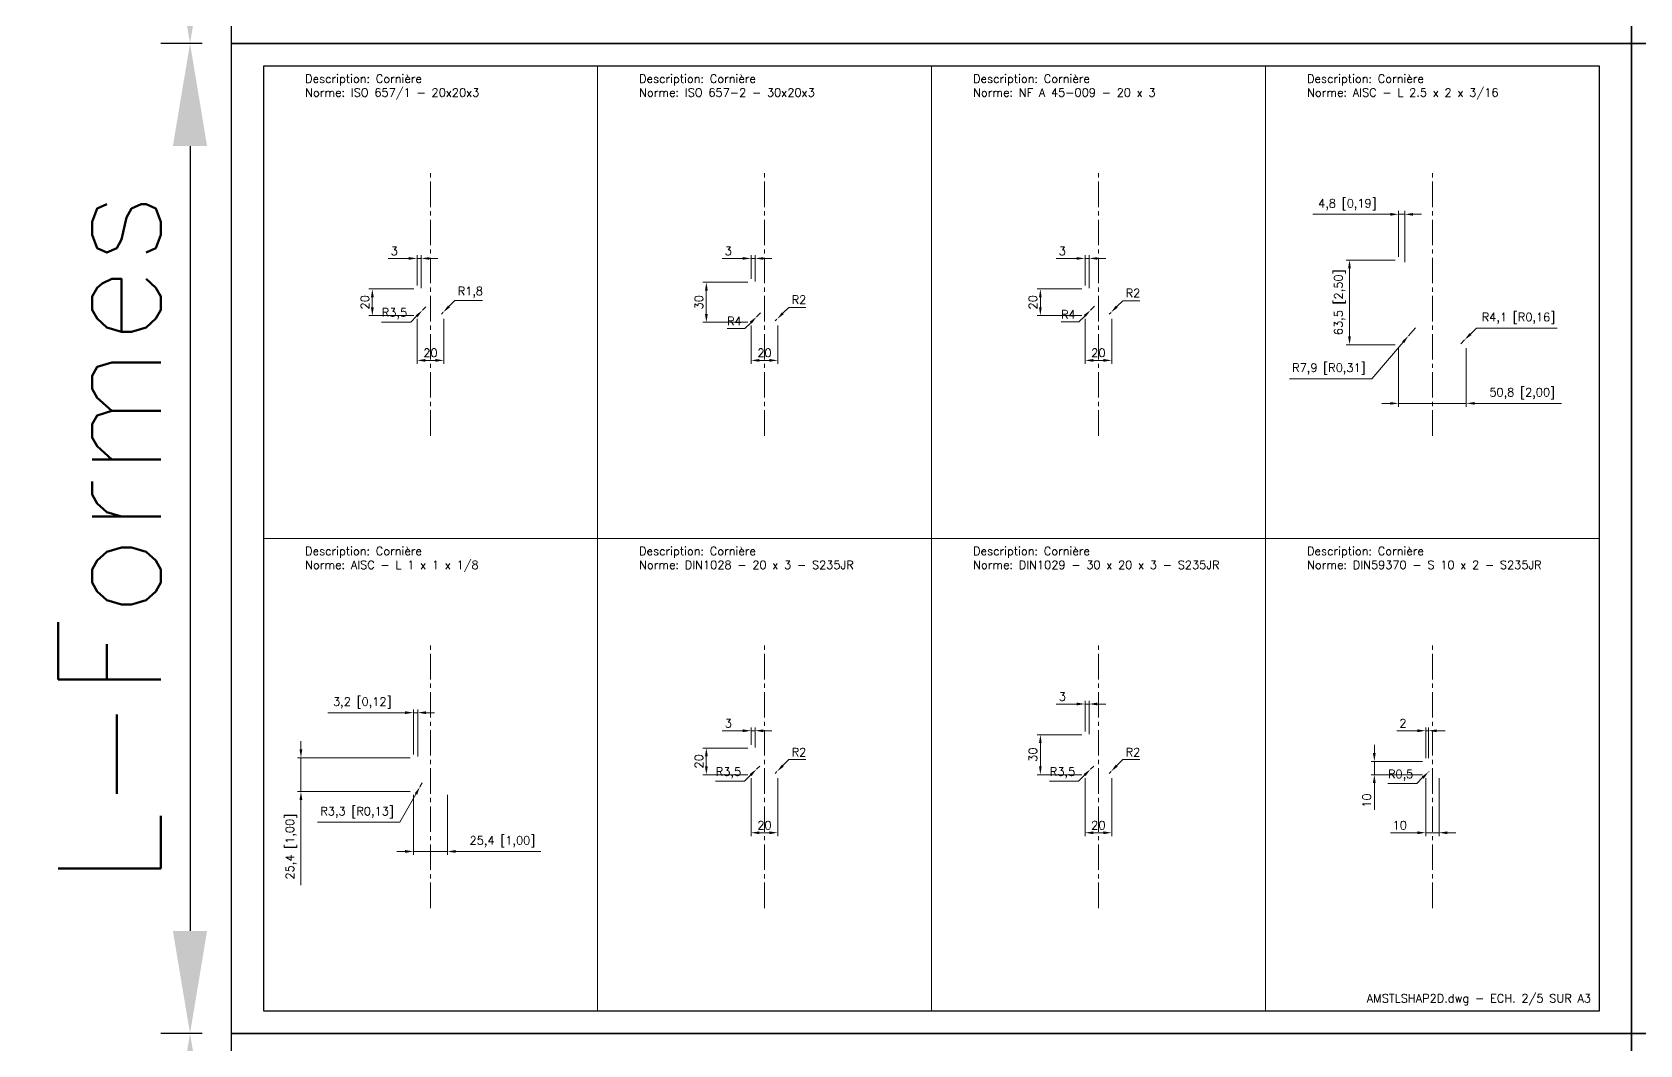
# Model space of a CAD drawing. Header units: millimetres. Extents: x -208 to 15225, y -440 to 4613.
# Drawn here: x -149 to 1056, y 1476 to 2236 of the extents above; entities that cross this region are included whole.
import ezdxf
from ezdxf.enums import TextEntityAlignment as Align

# ---------------------------------------------------------------- set-up
doc = ezdxf.new("R2010")
doc.units = ezdxf.units.MM
doc.linetypes.add('AXES2', pattern=[28.575, 19.05, -3.175, 3.175, -3.175])
doc.layers.get('Defpoints').update_dxf_attribs({"color": 41})
for name, color, linetype, lineweight in [('AXE', 2, 'AXES2', 18), ('COTE', 1, 'Continuous', 18), ('FIN', 1, 'Continuous', 18), ('TEXTE', 3, 'Continuous', 25)]:
    doc.layers.add(name, color=color, linetype=linetype, lineweight=lineweight)
doc.styles.get("Standard").update_dxf_attribs({"font": 'simplex.shx'})
doc.dimstyles.new('ALSTOM001', dxfattribs={"dimtxt": 3.5, "dimasz": 3.5, "dimexe": 1, "dimexo": 1, "dimgap": 1, "dimtad": 1, "dimrnd": 5e-09, "dimtxsty": 'Standard', "dimcen": 2.5, "dimclrd": 1, "dimclre": 1, "dimclrt": 3, "dimadec": 3, "dimazin": 2, "dimtm": 1e-09, "dimtfac": 1, "dimtmove": 0, "dimatfit": 0, "dimfxl": 1, "dimtolj": 1, "dimarcsym": 1})
doc.dimstyles.new('ALSTOM002_5SP', dxfattribs={"dimscale": 2.5, "dimtxt": 2.5, "dimasz": 2.5, "dimexe": 1, "dimexo": 1, "dimgap": 1, "dimtad": 1, "dimdec": 1, "dimtxsty": 'Standard', "dimcen": 2.5, "dimclrd": 1, "dimclre": 1, "dimclrt": 3, "dimadec": 1, "dimazin": 2, "dimtm": 1e-09, "dimtfac": 1, "dimtdec": 1, "dimtmove": 0, "dimatfit": 0, "dimfxl": 1, "dimtolj": 1, "dimtzin": 0, "dimlwd": 18, "dimlwe": 18, "dimarcsym": 1})
doc.dimstyles.new('ALSTOM002_5SP+ALTERN', dxfattribs={"dimscale": 2.5, "dimtxt": 2.5, "dimasz": 2.5, "dimexe": 1, "dimexo": 1, "dimgap": 1, "dimtad": 1, "dimdec": 1, "dimtxsty": 'Standard', "dimcen": 2.5, "dimclrd": 1, "dimclre": 1, "dimclrt": 3, "dimadec": 1, "dimazin": 2, "dimtm": 1e-09, "dimtfac": 1, "dimtdec": 1, "dimtmove": 0, "dimatfit": 0, "dimfxl": 1, "dimtolj": 1, "dimtzin": 0, "dimlwd": 18, "dimlwe": 18, "dimarcsym": 1})

# ---------------------------------------------------------------- blocks, each defined once
blk = doc.blocks.new('A3LASER')
at = {"color": 1}
for points in [[(-420, 0), (-420, 297), (0, 297), (0, 0)], [(-410.38, 6.8), (-9.62, 6.8), (-9.62, 290.2), (-410.38, 290.2)]]:
    blk.add_lwpolyline(points, close=True, dxfattribs=at)
blk = doc.blocks.new('*D144')
at = {"layer": 'COTE', "color": 1, "lineweight": -2, "transparency": 16777216}
for p, q in [((-22, 2970), (-53, 2970)), ((-31, 2893), (-31, 2304.5)), ((-22, 2227.5), (-53, 2227.5))]:
    blk.add_line(p, q, dxfattribs=at)
at = {"layer": 'COTE', "color": 1, "transparency": 16777216}
for points in [[(-43.9, 2893), (-18.2, 2893), (-31, 2970)], [(-43.9, 2304.5), (-18.2, 2304.5), (-31, 2227.5)]]:
    blk.add_solid(points, dxfattribs=at)
at = {"layer": 'Defpoints', "color": 0, "transparency": 16777216}
for p in [(0, 2970), (-31, 2227.5), (0, 2227.5)]:
    blk.add_point(p, dxfattribs=at)
at = {"layer": 'COTE', "color": 3, "transparency": 16777216, "insert": (-98.9, 2598.8), "char_height": 77, "attachment_point": 5, "rotation": 90}
blk.add_mtext('\\A1;I,H-Formes', dxfattribs=at)
blk = doc.blocks.new('*D145')
at = {"layer": 'COTE', "color": 1, "lineweight": -2, "transparency": 16777216}
for p, q in [((-22, 2227.5), (-53, 2227.5)), ((-31, 2150.5), (-31, 1562)), ((-22, 1485), (-53, 1485))]:
    blk.add_line(p, q, dxfattribs=at)
at = {"layer": 'COTE', "color": 1, "transparency": 16777216}
for points in [[(-43.9, 2150.5), (-18.2, 2150.5), (-31, 2227.5)], [(-43.9, 1562), (-18.2, 1562), (-31, 1485)]]:
    blk.add_solid(points, dxfattribs=at)
at = {"layer": 'Defpoints', "color": 0, "transparency": 16777216}
for p in [(0, 2227.5), (-31, 1485), (0, 1485)]:
    blk.add_point(p, dxfattribs=at)
at = {"layer": 'COTE', "color": 3, "transparency": 16777216, "insert": (-91.5, 1856.2), "char_height": 77, "attachment_point": 5, "rotation": 90}
blk.add_mtext('\\A1;L-Formes', dxfattribs=at)
blk = doc.blocks.new('*D147')
at = {"layer": 'COTE', "color": 1, "lineweight": -2, "transparency": 16777216}
for p, q in [((-22, 1485), (-53, 1485)), ((-31, 1408), (-31, 819.5)), ((-22, 742.5), (-53, 742.5))]:
    blk.add_line(p, q, dxfattribs=at)
at = {"layer": 'COTE', "color": 1, "transparency": 16777216}
for points in [[(-43.9, 1408), (-18.2, 1408), (-31, 1485)], [(-43.9, 819.5), (-18.2, 819.5), (-31, 742.5)]]:
    blk.add_solid(points, dxfattribs=at)
at = {"layer": 'Defpoints', "color": 0, "transparency": 16777216}
for p in [(0, 1485), (-31, 742.5), (0, 742.5)]:
    blk.add_point(p, dxfattribs=at)
at = {"layer": 'COTE', "color": 3, "transparency": 16777216, "insert": (-91.5, 1113.8), "char_height": 77, "attachment_point": 5, "rotation": 90}
blk.add_mtext('\\A1;U-Formes', dxfattribs=at)
blk = doc.blocks.new('*D153')
at = {"layer": 'COTE', "color": 1, "lineweight": 18, "transparency": 16777216}
for p, q in [((136.8, 2043.4), (103.2, 2043.4)), ((105.7, 2037.1), (105.7, 2029.6)), ((136.8, 2023.4), (103.2, 2023.4))]:
    blk.add_line(p, q, dxfattribs=at)
at = {"layer": 'COTE', "color": 1, "transparency": 16777216}
for points in [[(104.7, 2037.1), (106.8, 2037.1), (105.7, 2043.4)], [(104.7, 2029.6), (106.8, 2029.6), (105.7, 2023.4)]]:
    blk.add_solid(points, dxfattribs=at)
at = {"layer": 'Defpoints', "color": 0, "transparency": 16777216}
for p in [(139.3, 2043.4), (105.7, 2023.4), (139.3, 2023.4)]:
    blk.add_point(p, dxfattribs=at)
at = {"layer": 'COTE', "color": 3, "transparency": 16777216, "insert": (100.1, 2033.4), "char_height": 6.25, "attachment_point": 5, "rotation": 90}
blk.add_mtext('\\A1;20', dxfattribs=at)
blk = doc.blocks.new('*D154')
at = {"layer": 'COTE', "color": 1, "lineweight": 18, "transparency": 16777216}
for p, q in [((139.3, 2020.9), (139.3, 1987.3)), ((159.3, 2020.9), (159.3, 1987.3)), ((153, 1989.8), (145.5, 1989.8))]:
    blk.add_line(p, q, dxfattribs=at)
at = {"layer": 'COTE', "color": 1, "transparency": 16777216}
for points in [[(145.5, 1990.9), (145.5, 1988.8), (139.3, 1989.8)], [(153, 1990.9), (153, 1988.8), (159.3, 1989.8)]]:
    blk.add_solid(points, dxfattribs=at)
at = {"layer": 'Defpoints', "color": 0, "transparency": 16777216}
for p in [(139.3, 2023.4), (159.3, 2023.4), (139.3, 1989.8)]:
    blk.add_point(p, dxfattribs=at)
at = {"layer": 'COTE', "color": 3, "transparency": 16777216, "insert": (149.3, 1995.5), "char_height": 6.25, "attachment_point": 5}
blk.add_mtext('\\A1;20', dxfattribs=at)
blk = doc.blocks.new('*D155')
at = {"layer": 'COTE', "color": 1, "lineweight": 18, "transparency": 16777216}
for p, q in [((133, 2066.3), (117.6, 2066.3)), ((139.3, 2045.9), (139.3, 2068.8)), ((142.3, 2066.3), (139.3, 2066.3)), ((142.3, 2044.1), (142.3, 2068.8)), ((148.5, 2066.3), (154.8, 2066.3))]:
    blk.add_line(p, q, dxfattribs=at)
at = {"layer": 'COTE', "color": 1, "transparency": 16777216}
for points in [[(133, 2067.3), (133, 2065.3), (139.3, 2066.3)], [(148.5, 2067.3), (148.5, 2065.3), (142.3, 2066.3)]]:
    blk.add_solid(points, dxfattribs=at)
at = {"layer": 'Defpoints', "color": 0, "transparency": 16777216}
for p in [(139.3, 2066.3), (139.3, 2043.4), (142.3, 2041.6)]:
    blk.add_point(p, dxfattribs=at)
at = {"layer": 'COTE', "color": 3, "transparency": 16777216, "insert": (122.2, 2071.9), "char_height": 6.25, "attachment_point": 5}
blk.add_mtext('\\A1;3', dxfattribs=at)
blk = doc.blocks.new('*D156')
at = {"layer": 'COTE', "color": 1, "lineweight": 18, "transparency": 16777216}
for p, q in [((145.8, 2029.9), (143.3, 2027.4)), ((134.5, 2018.6), (112.6, 2018.6)), ((138.9, 2023), (134.5, 2018.6))]:
    blk.add_line(p, q, dxfattribs=at)
at = {"layer": 'COTE', "color": 1, "transparency": 16777216}
blk.add_solid([(138.2, 2023.7), (139.6, 2022.2), (143.3, 2027.4)], dxfattribs=at)
at = {"layer": 'Defpoints', "color": 0, "transparency": 16777216}
for p in [(143.3, 2027.4), (145.8, 2029.9)]:
    blk.add_point(p, dxfattribs=at)
at = {"layer": 'COTE', "color": 3, "transparency": 16777216, "insert": (122.3, 2024.8), "char_height": 6.25, "attachment_point": 5}
blk.add_mtext('\\A1;R3,5', dxfattribs=at)
blk = doc.blocks.new('*D157')
at = {"layer": 'COTE', "color": 1, "lineweight": 18, "transparency": 16777216}
for p, q in [((872.8, 2065.1), (836.1, 2065.1)), ((838.6, 2007.9), (838.6, 2058.9)), ((872.8, 2001.6), (836.1, 2001.6))]:
    blk.add_line(p, q, dxfattribs=at)
at = {"layer": 'COTE', "color": 1, "transparency": 16777216}
for points in [[(837.5, 2058.9), (839.6, 2058.9), (838.6, 2065.1)], [(837.5, 2007.9), (839.6, 2007.9), (838.6, 2001.6)]]:
    blk.add_solid(points, dxfattribs=at)
at = {"layer": 'Defpoints', "color": 0, "transparency": 16777216}
for p in [(838.6, 2065.1), (875.3, 2065.1), (875.3, 2001.6)]:
    blk.add_point(p, dxfattribs=at)
at = {"layer": 'COTE', "color": 3, "transparency": 16777216, "insert": (831.3, 2033.4), "char_height": 6.25, "attachment_point": 5, "rotation": 90}
blk.add_mtext('\\A1;63,5 [2,50]', dxfattribs=at)
blk = doc.blocks.new('*D158')
at = {"layer": 'COTE', "color": 1, "lineweight": 18, "transparency": 16777216}
for p, q in [((875.3, 1999.1), (875.3, 1955.1)), ((926.1, 1999.1), (926.1, 1955.1)), ((869.1, 1957.6), (862.8, 1957.6)), ((875.3, 1957.6), (926.1, 1957.6)), ((932.4, 1957.6), (997.5, 1957.6))]:
    blk.add_line(p, q, dxfattribs=at)
at = {"layer": 'COTE', "color": 1, "transparency": 16777216}
for points in [[(869.1, 1958.6), (869.1, 1956.6), (875.3, 1957.6)], [(932.4, 1958.6), (932.4, 1956.6), (926.1, 1957.6)]]:
    blk.add_solid(points, dxfattribs=at)
at = {"layer": 'Defpoints', "color": 0, "transparency": 16777216}
for p in [(875.3, 2001.6), (926.1, 2001.6), (926.1, 1957.6)]:
    blk.add_point(p, dxfattribs=at)
at = {"layer": 'COTE', "color": 3, "transparency": 16777216, "insert": (968.1, 1964.9), "char_height": 6.25, "attachment_point": 5}
blk.add_mtext('\\A1;50,8 [2,00]', dxfattribs=at)
blk = doc.blocks.new('*D159')
at = {"layer": 'COTE', "color": 1, "lineweight": 18, "transparency": 16777216}
for p, q in [((869.1, 2099.4), (811.1, 2099.4)), ((875.3, 2067.6), (875.3, 2101.9)), ((880.1, 2099.4), (875.3, 2099.4)), ((880.1, 2063.6), (880.1, 2101.9)), ((886.3, 2099.4), (892.6, 2099.4))]:
    blk.add_line(p, q, dxfattribs=at)
at = {"layer": 'COTE', "color": 1, "transparency": 16777216}
for points in [[(869.1, 2100.4), (869.1, 2098.3), (875.3, 2099.4)], [(886.3, 2100.4), (886.3, 2098.3), (880.1, 2099.4)]]:
    blk.add_solid(points, dxfattribs=at)
at = {"layer": 'Defpoints', "color": 0, "transparency": 16777216}
for p in [(875.3, 2099.4), (875.3, 2065.1), (880.1, 2061.1)]:
    blk.add_point(p, dxfattribs=at)
at = {"layer": 'COTE', "color": 3, "transparency": 16777216, "insert": (837, 2106.6), "char_height": 6.25, "attachment_point": 5}
blk.add_mtext('\\A1;4,8 [0,19]', dxfattribs=at)
blk = doc.blocks.new('*D160')
at = {"layer": 'COTE', "color": 1, "lineweight": 18, "transparency": 16777216}
for p, q in [((888, 2014.3), (882.8, 2008.3)), ((878.8, 2003.5), (855.2, 1976)), ((855.2, 1976), (793.5, 1976))]:
    blk.add_line(p, q, dxfattribs=at)
at = {"layer": 'COTE', "color": 1, "transparency": 16777216}
blk.add_solid([(878, 2004.2), (879.6, 2002.9), (882.8, 2008.3)], dxfattribs=at)
at = {"layer": 'Defpoints', "color": 0, "transparency": 16777216}
for p in [(888, 2014.3), (882.8, 2008.3)]:
    blk.add_point(p, dxfattribs=at)
at = {"layer": 'COTE', "color": 3, "transparency": 16777216, "insert": (823.1, 1983.3), "char_height": 6.25, "attachment_point": 5}
blk.add_mtext('\\A1;R7,9 [R0,31]', dxfattribs=at)
blk = doc.blocks.new('*D161')
at = {"layer": 'COTE', "color": 1, "lineweight": 18, "transparency": 16777216}
for p, q in [((136.6, 1663.9), (136.6, 1619)), ((162, 1663.9), (162, 1619)), ((130.3, 1621.5), (124.1, 1621.5)), ((136.6, 1621.5), (162, 1621.5)), ((168.2, 1621.5), (232.2, 1621.5))]:
    blk.add_line(p, q, dxfattribs=at)
at = {"layer": 'COTE', "color": 1, "transparency": 16777216}
for points in [[(130.3, 1622.6), (130.3, 1620.5), (136.6, 1621.5)], [(168.2, 1622.6), (168.2, 1620.5), (162, 1621.5)]]:
    blk.add_solid(points, dxfattribs=at)
at = {"layer": 'Defpoints', "color": 0, "transparency": 16777216}
for p in [(136.6, 1666.4), (162, 1666.4), (162, 1621.5)]:
    blk.add_point(p, dxfattribs=at)
at = {"layer": 'COTE', "color": 3, "transparency": 16777216, "insert": (203.3, 1628.8), "char_height": 6.25, "attachment_point": 5}
blk.add_mtext('\\A1;25,4 [1,00]', dxfattribs=at)
blk = doc.blocks.new('*D162')
at = {"layer": 'COTE', "color": 1, "lineweight": 18, "transparency": 16777216}
for p, q in [((52.2, 1698.1), (52.2, 1704.3)), ((134.1, 1691.8), (49.7, 1691.8)), ((52.2, 1691.8), (52.2, 1666.4)), ((134.1, 1666.4), (49.7, 1666.4)), ((52.2, 1660.2), (52.2, 1596.2))]:
    blk.add_line(p, q, dxfattribs=at)
at = {"layer": 'COTE', "color": 1, "transparency": 16777216}
for points in [[(51.1, 1698.1), (53.2, 1698.1), (52.2, 1691.8)], [(51.1, 1660.2), (53.2, 1660.2), (52.2, 1666.4)]]:
    blk.add_solid(points, dxfattribs=at)
at = {"layer": 'Defpoints', "color": 0, "transparency": 16777216}
for p in [(52.2, 1691.8), (136.6, 1691.8), (136.6, 1666.4)]:
    blk.add_point(p, dxfattribs=at)
at = {"layer": 'COTE', "color": 3, "transparency": 16777216, "insert": (44.9, 1625.1), "char_height": 6.25, "attachment_point": 5, "rotation": 90}
blk.add_mtext('\\A1;25,4 [1,00]', dxfattribs=at)
blk = doc.blocks.new('*D163')
at = {"layer": 'COTE', "color": 1, "lineweight": 18, "transparency": 16777216}
for p, q in [((130.3, 1725.6), (72.4, 1725.6)), ((136.6, 1694.3), (136.6, 1728.1)), ((139.8, 1725.6), (136.6, 1725.6)), ((139.8, 1692.8), (139.8, 1728.1)), ((146, 1725.6), (152.3, 1725.6))]:
    blk.add_line(p, q, dxfattribs=at)
at = {"layer": 'COTE', "color": 1, "transparency": 16777216}
for points in [[(130.3, 1726.7), (130.3, 1724.6), (136.6, 1725.6)], [(146, 1726.7), (146, 1724.6), (139.8, 1725.6)]]:
    blk.add_solid(points, dxfattribs=at)
at = {"layer": 'Defpoints', "color": 0, "transparency": 16777216}
for p in [(136.6, 1725.6), (136.6, 1691.8), (139.8, 1690.3)]:
    blk.add_point(p, dxfattribs=at)
at = {"layer": 'COTE', "color": 3, "transparency": 16777216, "insert": (98.2, 1732.9), "char_height": 6.25, "attachment_point": 5}
blk.add_mtext('\\A1;3,2 [0,12]', dxfattribs=at)
blk = doc.blocks.new('*D164')
at = {"layer": 'COTE', "color": 1, "lineweight": 18, "transparency": 16777216}
for p, q in [((138.4, 1664.6), (126.4, 1643.5)), ((143.1, 1672.9), (141.4, 1670)), ((126.4, 1643.5), (64.7, 1643.5))]:
    blk.add_line(p, q, dxfattribs=at)
at = {"layer": 'COTE', "color": 1, "transparency": 16777216}
blk.add_solid([(137.5, 1665.1), (139.3, 1664.1), (141.4, 1670)], dxfattribs=at)
at = {"layer": 'Defpoints', "color": 0, "transparency": 16777216}
for p in [(141.4, 1670), (143.1, 1672.9)]:
    blk.add_point(p, dxfattribs=at)
at = {"layer": 'COTE', "color": 3, "transparency": 16777216, "insert": (94.3, 1650.7), "char_height": 6.25, "attachment_point": 5}
blk.add_mtext('\\A1;R3,3 [R0,13]', dxfattribs=at)
blk = doc.blocks.new('*D285')
at = {"layer": 'COTE', "color": 1, "lineweight": 18, "transparency": 16777216}
for p, q in [((387.3, 2048.4), (353.7, 2048.4)), ((356.2, 2042.1), (356.2, 2024.6)), ((387.3, 2018.4), (353.7, 2018.4))]:
    blk.add_line(p, q, dxfattribs=at)
at = {"layer": 'COTE', "color": 1, "transparency": 16777216}
for points in [[(355.2, 2042.1), (357.3, 2042.1), (356.2, 2048.4)], [(355.2, 2024.6), (357.3, 2024.6), (356.2, 2018.4)]]:
    blk.add_solid(points, dxfattribs=at)
at = {"layer": 'Defpoints', "color": 0, "transparency": 16777216}
for p in [(389.8, 2048.4), (356.2, 2018.4), (389.8, 2018.4)]:
    blk.add_point(p, dxfattribs=at)
at = {"layer": 'COTE', "color": 3, "transparency": 16777216, "insert": (350.6, 2033.4), "char_height": 6.25, "attachment_point": 5, "rotation": 90}
blk.add_mtext('\\A1;30', dxfattribs=at)
blk = doc.blocks.new('*D286')
at = {"layer": 'COTE', "color": 1, "lineweight": 18, "transparency": 16777216}
for p, q in [((389.8, 2015.9), (389.8, 1987.3)), ((409.8, 2015.9), (409.8, 1987.3)), ((403.5, 1989.8), (396, 1989.8))]:
    blk.add_line(p, q, dxfattribs=at)
at = {"layer": 'COTE', "color": 1, "transparency": 16777216}
for points in [[(396, 1990.9), (396, 1988.8), (389.8, 1989.8)], [(403.5, 1990.9), (403.5, 1988.8), (409.8, 1989.8)]]:
    blk.add_solid(points, dxfattribs=at)
at = {"layer": 'Defpoints', "color": 0, "transparency": 16777216}
for p in [(389.8, 2018.4), (409.8, 2018.4), (389.8, 1989.8)]:
    blk.add_point(p, dxfattribs=at)
at = {"layer": 'COTE', "color": 3, "transparency": 16777216, "insert": (399.8, 1995.5), "char_height": 6.25, "attachment_point": 5}
blk.add_mtext('\\A1;20', dxfattribs=at)
blk = doc.blocks.new('*D287')
at = {"layer": 'COTE', "color": 1, "lineweight": 18, "transparency": 16777216}
for p, q in [((383.5, 2066.3), (368.1, 2066.3)), ((389.8, 2050.9), (389.8, 2068.8)), ((392.8, 2066.3), (389.8, 2066.3)), ((392.8, 2048.9), (392.8, 2068.8)), ((399, 2066.3), (405.3, 2066.3))]:
    blk.add_line(p, q, dxfattribs=at)
at = {"layer": 'COTE', "color": 1, "transparency": 16777216}
for points in [[(383.5, 2067.3), (383.5, 2065.3), (389.8, 2066.3)], [(399, 2067.3), (399, 2065.3), (392.8, 2066.3)]]:
    blk.add_solid(points, dxfattribs=at)
at = {"layer": 'Defpoints', "color": 0, "transparency": 16777216}
for p in [(389.8, 2066.3), (389.8, 2048.4), (392.8, 2046.4)]:
    blk.add_point(p, dxfattribs=at)
at = {"layer": 'COTE', "color": 3, "transparency": 16777216, "insert": (372.7, 2071.9), "char_height": 6.25, "attachment_point": 5}
blk.add_mtext('\\A1;3', dxfattribs=at)
blk = doc.blocks.new('*D288')
at = {"layer": 'COTE', "color": 1, "lineweight": 18, "transparency": 16777216}
for p, q in [((385.1, 2013.7), (371.9, 2013.7)), ((389.5, 2018.1), (385.1, 2013.7)), ((396.8, 2025.4), (393.9, 2022.5))]:
    blk.add_line(p, q, dxfattribs=at)
at = {"layer": 'COTE', "color": 1, "transparency": 16777216}
blk.add_solid([(388.8, 2018.9), (390.3, 2017.4), (393.9, 2022.5)], dxfattribs=at)
at = {"layer": 'Defpoints', "color": 0, "transparency": 16777216}
for p in [(393.9, 2022.5), (396.8, 2025.4)]:
    blk.add_point(p, dxfattribs=at)
at = {"layer": 'COTE', "color": 3, "transparency": 16777216, "insert": (377.2, 2019.3), "char_height": 6.25, "attachment_point": 5}
blk.add_mtext('\\A1;R4', dxfattribs=at)
blk = doc.blocks.new('*D289')
at = {"layer": 'COTE', "color": 1, "lineweight": 18, "transparency": 16777216}
for p, q in [((637.7, 2043.4), (604.2, 2043.4)), ((606.7, 2037.1), (606.7, 2029.6)), ((637.7, 2023.4), (604.2, 2023.4))]:
    blk.add_line(p, q, dxfattribs=at)
at = {"layer": 'COTE', "color": 1, "transparency": 16777216}
for points in [[(605.7, 2037.1), (607.7, 2037.1), (606.7, 2043.4)], [(605.7, 2029.6), (607.7, 2029.6), (606.7, 2023.4)]]:
    blk.add_solid(points, dxfattribs=at)
at = {"layer": 'Defpoints', "color": 0, "transparency": 16777216}
for p in [(640.2, 2043.4), (606.7, 2023.4), (640.2, 2023.4)]:
    blk.add_point(p, dxfattribs=at)
at = {"layer": 'COTE', "color": 3, "transparency": 16777216, "insert": (601.1, 2033.4), "char_height": 6.25, "attachment_point": 5, "rotation": 90}
blk.add_mtext('\\A1;20', dxfattribs=at)
blk = doc.blocks.new('*D290')
at = {"layer": 'COTE', "color": 1, "lineweight": 18, "transparency": 16777216}
for p, q in [((640.2, 2020.9), (640.2, 1987.3)), ((660.2, 2020.9), (660.2, 1987.3)), ((654, 1989.8), (646.5, 1989.8))]:
    blk.add_line(p, q, dxfattribs=at)
at = {"layer": 'COTE', "color": 1, "transparency": 16777216}
for points in [[(646.5, 1990.9), (646.5, 1988.8), (640.2, 1989.8)], [(654, 1990.9), (654, 1988.8), (660.2, 1989.8)]]:
    blk.add_solid(points, dxfattribs=at)
at = {"layer": 'Defpoints', "color": 0, "transparency": 16777216}
for p in [(640.2, 2023.4), (660.2, 2023.4), (640.2, 1989.8)]:
    blk.add_point(p, dxfattribs=at)
at = {"layer": 'COTE', "color": 3, "transparency": 16777216, "insert": (650.2, 1995.5), "char_height": 6.25, "attachment_point": 5}
blk.add_mtext('\\A1;20', dxfattribs=at)
blk = doc.blocks.new('*D291')
at = {"layer": 'COTE', "color": 1, "lineweight": 18, "transparency": 16777216}
for p, q in [((634, 2066.3), (618.6, 2066.3)), ((640.2, 2045.9), (640.2, 2068.8)), ((643.2, 2066.3), (640.2, 2066.3)), ((643.2, 2043.9), (643.2, 2068.8)), ((649.5, 2066.3), (655.7, 2066.3))]:
    blk.add_line(p, q, dxfattribs=at)
at = {"layer": 'COTE', "color": 1, "transparency": 16777216}
for points in [[(634, 2067.3), (634, 2065.3), (640.2, 2066.3)], [(649.5, 2067.3), (649.5, 2065.3), (643.2, 2066.3)]]:
    blk.add_solid(points, dxfattribs=at)
at = {"layer": 'Defpoints', "color": 0, "transparency": 16777216}
for p in [(640.2, 2066.3), (640.2, 2043.4), (643.2, 2041.4)]:
    blk.add_point(p, dxfattribs=at)
at = {"layer": 'COTE', "color": 3, "transparency": 16777216, "insert": (623.2, 2071.9), "char_height": 6.25, "attachment_point": 5}
blk.add_mtext('\\A1;3', dxfattribs=at)
blk = doc.blocks.new('*D292')
at = {"layer": 'COTE', "color": 1, "lineweight": 18, "transparency": 16777216}
for p, q in [((647.2, 2030.4), (644.4, 2027.5)), ((635.6, 2018.7), (622.4, 2018.7)), ((640, 2023.1), (635.6, 2018.7))]:
    blk.add_line(p, q, dxfattribs=at)
at = {"layer": 'COTE', "color": 1, "transparency": 16777216}
blk.add_solid([(639.3, 2023.9), (640.7, 2022.4), (644.4, 2027.5)], dxfattribs=at)
at = {"layer": 'Defpoints', "color": 0, "transparency": 16777216}
for p in [(644.4, 2027.5), (647.2, 2030.4)]:
    blk.add_point(p, dxfattribs=at)
at = {"layer": 'COTE', "color": 3, "transparency": 16777216, "insert": (627.7, 2024.3), "char_height": 6.25, "attachment_point": 5}
blk.add_mtext('\\A1;R4', dxfattribs=at)
blk = doc.blocks.new('*D293')
at = {"layer": 'COTE', "color": 1, "lineweight": 18, "transparency": 16777216}
for p, q in [((387.3, 1699.1), (353.7, 1699.1)), ((356.2, 1692.9), (356.2, 1685.4)), ((387.3, 1679.1), (353.7, 1679.1))]:
    blk.add_line(p, q, dxfattribs=at)
at = {"layer": 'COTE', "color": 1, "transparency": 16777216}
for points in [[(355.2, 1692.9), (357.3, 1692.9), (356.2, 1699.1)], [(355.2, 1685.4), (357.3, 1685.4), (356.2, 1679.1)]]:
    blk.add_solid(points, dxfattribs=at)
at = {"layer": 'Defpoints', "color": 0, "transparency": 16777216}
for p in [(389.8, 1699.1), (356.2, 1679.1), (389.8, 1679.1)]:
    blk.add_point(p, dxfattribs=at)
at = {"layer": 'COTE', "color": 3, "transparency": 16777216, "insert": (350.6, 1689.1), "char_height": 6.25, "attachment_point": 5, "rotation": 90}
blk.add_mtext('\\A1;20', dxfattribs=at)
blk = doc.blocks.new('*D294')
at = {"layer": 'COTE', "color": 1, "lineweight": 18, "transparency": 16777216}
for p, q in [((389.8, 1676.6), (389.8, 1633.1)), ((409.8, 1676.6), (409.8, 1633.1)), ((403.5, 1635.6), (396, 1635.6))]:
    blk.add_line(p, q, dxfattribs=at)
at = {"layer": 'COTE', "color": 1, "transparency": 16777216}
for points in [[(396, 1636.6), (396, 1634.5), (389.8, 1635.6)], [(403.5, 1636.6), (403.5, 1634.5), (409.8, 1635.6)]]:
    blk.add_solid(points, dxfattribs=at)
at = {"layer": 'Defpoints', "color": 0, "transparency": 16777216}
for p in [(389.8, 1679.1), (409.8, 1679.1), (389.8, 1635.6)]:
    blk.add_point(p, dxfattribs=at)
at = {"layer": 'COTE', "color": 3, "transparency": 16777216, "insert": (399.8, 1641.2), "char_height": 6.25, "attachment_point": 5}
blk.add_mtext('\\A1;20', dxfattribs=at)
blk = doc.blocks.new('*D295')
at = {"layer": 'COTE', "color": 1, "lineweight": 18, "transparency": 16777216}
for p, q in [((389.8, 1701.6), (389.8, 1714.6)), ((392.8, 1699.6), (392.8, 1714.6)), ((383.5, 1712.1), (368.1, 1712.1)), ((392.8, 1712.1), (389.8, 1712.1)), ((399, 1712.1), (405.3, 1712.1))]:
    blk.add_line(p, q, dxfattribs=at)
at = {"layer": 'COTE', "color": 1, "transparency": 16777216}
for points in [[(383.5, 1713.1), (383.5, 1711), (389.8, 1712.1)], [(399, 1713.1), (399, 1711), (392.8, 1712.1)]]:
    blk.add_solid(points, dxfattribs=at)
at = {"layer": 'Defpoints', "color": 0, "transparency": 16777216}
for p in [(389.8, 1712.1), (389.8, 1699.1), (392.8, 1697.1)]:
    blk.add_point(p, dxfattribs=at)
at = {"layer": 'COTE', "color": 3, "transparency": 16777216, "insert": (372.7, 1717.7), "char_height": 6.25, "attachment_point": 5}
blk.add_mtext('\\A1;3', dxfattribs=at)
blk = doc.blocks.new('*D296')
at = {"layer": 'COTE', "color": 1, "lineweight": 18, "transparency": 16777216}
for p, q in [((389.4, 1678.7), (384.9, 1674.3)), ((396.3, 1685.6), (393.8, 1683.2)), ((384.9, 1674.3), (363.1, 1674.3))]:
    blk.add_line(p, q, dxfattribs=at)
at = {"layer": 'COTE', "color": 1, "transparency": 16777216}
blk.add_solid([(388.6, 1679.5), (390.1, 1678), (393.8, 1683.2)], dxfattribs=at)
at = {"layer": 'Defpoints', "color": 0, "transparency": 16777216}
for p in [(393.8, 1683.2), (396.3, 1685.6)]:
    blk.add_point(p, dxfattribs=at)
at = {"layer": 'COTE', "color": 3, "transparency": 16777216, "insert": (372.8, 1680.5), "char_height": 6.25, "attachment_point": 5}
blk.add_mtext('\\A1;R3,5', dxfattribs=at)
blk = doc.blocks.new('*D297')
at = {"layer": 'COTE', "color": 1, "lineweight": 18, "transparency": 16777216}
for p, q in [((637.7, 1709.1), (604.2, 1709.1)), ((606.7, 1702.9), (606.7, 1685.4)), ((637.7, 1679.1), (604.2, 1679.1))]:
    blk.add_line(p, q, dxfattribs=at)
at = {"layer": 'COTE', "color": 1, "transparency": 16777216}
for points in [[(605.7, 1702.9), (607.7, 1702.9), (606.7, 1709.1)], [(605.7, 1685.4), (607.7, 1685.4), (606.7, 1679.1)]]:
    blk.add_solid(points, dxfattribs=at)
at = {"layer": 'Defpoints', "color": 0, "transparency": 16777216}
for p in [(640.2, 1709.1), (606.7, 1679.1), (640.2, 1679.1)]:
    blk.add_point(p, dxfattribs=at)
at = {"layer": 'COTE', "color": 3, "transparency": 16777216, "insert": (601.1, 1694.1), "char_height": 6.25, "attachment_point": 5, "rotation": 90}
blk.add_mtext('\\A1;30', dxfattribs=at)
blk = doc.blocks.new('*D298')
at = {"layer": 'COTE', "color": 1, "lineweight": 18, "transparency": 16777216}
for p, q in [((640.2, 1676.6), (640.2, 1633.1)), ((660.2, 1676.6), (660.2, 1633.1)), ((654, 1635.6), (646.5, 1635.6))]:
    blk.add_line(p, q, dxfattribs=at)
at = {"layer": 'COTE', "color": 1, "transparency": 16777216}
for points in [[(646.5, 1636.6), (646.5, 1634.5), (640.2, 1635.6)], [(654, 1636.6), (654, 1634.5), (660.2, 1635.6)]]:
    blk.add_solid(points, dxfattribs=at)
at = {"layer": 'Defpoints', "color": 0, "transparency": 16777216}
for p in [(640.2, 1679.1), (660.2, 1679.1), (640.2, 1635.6)]:
    blk.add_point(p, dxfattribs=at)
at = {"layer": 'COTE', "color": 3, "transparency": 16777216, "insert": (650.2, 1641.2), "char_height": 6.25, "attachment_point": 5}
blk.add_mtext('\\A1;20', dxfattribs=at)
blk = doc.blocks.new('*D299')
at = {"layer": 'COTE', "color": 1, "lineweight": 18, "transparency": 16777216}
for p, q in [((634, 1732.1), (618.6, 1732.1)), ((640.2, 1711.6), (640.2, 1734.6)), ((643.2, 1732.1), (640.2, 1732.1)), ((643.2, 1709.6), (643.2, 1734.6)), ((649.5, 1732.1), (655.7, 1732.1))]:
    blk.add_line(p, q, dxfattribs=at)
at = {"layer": 'COTE', "color": 1, "transparency": 16777216}
for points in [[(634, 1733.2), (634, 1731.1), (640.2, 1732.1)], [(649.5, 1733.2), (649.5, 1731.1), (643.2, 1732.1)]]:
    blk.add_solid(points, dxfattribs=at)
at = {"layer": 'Defpoints', "color": 0, "transparency": 16777216}
for p in [(640.2, 1732.1), (640.2, 1709.1), (643.2, 1707.1)]:
    blk.add_point(p, dxfattribs=at)
at = {"layer": 'COTE', "color": 3, "transparency": 16777216, "insert": (623.2, 1737.7), "char_height": 6.25, "attachment_point": 5}
blk.add_mtext('\\A1;3', dxfattribs=at)
blk = doc.blocks.new('*D300')
at = {"layer": 'COTE', "color": 1, "lineweight": 18, "transparency": 16777216}
for p, q in [((639.8, 1678.7), (635.4, 1674.3)), ((646.7, 1685.6), (644.3, 1683.2)), ((635.4, 1674.3), (613.6, 1674.3))]:
    blk.add_line(p, q, dxfattribs=at)
at = {"layer": 'COTE', "color": 1, "transparency": 16777216}
blk.add_solid([(639.1, 1679.5), (640.6, 1678), (644.3, 1683.2)], dxfattribs=at)
at = {"layer": 'Defpoints', "color": 0, "transparency": 16777216}
for p in [(644.3, 1683.2), (646.7, 1685.6)]:
    blk.add_point(p, dxfattribs=at)
at = {"layer": 'COTE', "color": 3, "transparency": 16777216, "insert": (623.3, 1680.5), "char_height": 6.25, "attachment_point": 5}
blk.add_mtext('\\A1;R3,5', dxfattribs=at)
blk = doc.blocks.new('*D301')
at = {"layer": 'COTE', "color": 1, "lineweight": 18, "transparency": 16777216}
for p, q in [((857.2, 1695.4), (857.2, 1701.6)), ((893.2, 1689.1), (854.7, 1689.1)), ((857.2, 1689.1), (857.2, 1679.1)), ((893.2, 1679.1), (854.7, 1679.1)), ((857.2, 1672.9), (857.2, 1652.7))]:
    blk.add_line(p, q, dxfattribs=at)
at = {"layer": 'COTE', "color": 1, "transparency": 16777216}
for points in [[(856.1, 1695.4), (858.2, 1695.4), (857.2, 1689.1)], [(856.1, 1672.9), (858.2, 1672.9), (857.2, 1679.1)]]:
    blk.add_solid(points, dxfattribs=at)
at = {"layer": 'Defpoints', "color": 0, "transparency": 16777216}
for p in [(895.7, 1689.1), (857.2, 1679.1), (895.7, 1679.1)]:
    blk.add_point(p, dxfattribs=at)
at = {"layer": 'COTE', "color": 3, "transparency": 16777216, "insert": (851.5, 1659.7), "char_height": 6.25, "attachment_point": 5, "rotation": 90}
blk.add_mtext('\\A1;10', dxfattribs=at)
blk = doc.blocks.new('*D302')
at = {"layer": 'COTE', "color": 1, "lineweight": 18, "transparency": 16777216}
for p, q in [((895.7, 1676.6), (895.7, 1633.1)), ((905.7, 1676.6), (905.7, 1633.1)), ((889.5, 1635.6), (869.3, 1635.6)), ((905.7, 1635.6), (895.7, 1635.6)), ((912, 1635.6), (918.2, 1635.6))]:
    blk.add_line(p, q, dxfattribs=at)
at = {"layer": 'COTE', "color": 1, "transparency": 16777216}
for points in [[(889.5, 1636.6), (889.5, 1634.5), (895.7, 1635.6)], [(912, 1636.6), (912, 1634.5), (905.7, 1635.6)]]:
    blk.add_solid(points, dxfattribs=at)
at = {"layer": 'Defpoints', "color": 0, "transparency": 16777216}
for p in [(895.7, 1679.1), (905.7, 1679.1), (895.7, 1635.6)]:
    blk.add_point(p, dxfattribs=at)
at = {"layer": 'COTE', "color": 3, "transparency": 16777216, "insert": (876.3, 1641.2), "char_height": 6.25, "attachment_point": 5}
blk.add_mtext('\\A1;10', dxfattribs=at)
blk = doc.blocks.new('*D303')
at = {"layer": 'COTE', "color": 1, "lineweight": 18, "transparency": 16777216}
for p, q in [((895.7, 1691.6), (895.7, 1714.6)), ((897.7, 1691.6), (897.7, 1714.6)), ((889.5, 1712.1), (874, 1712.1)), ((897.7, 1712.1), (895.7, 1712.1)), ((904, 1712.1), (910.2, 1712.1))]:
    blk.add_line(p, q, dxfattribs=at)
at = {"layer": 'COTE', "color": 1, "transparency": 16777216}
for points in [[(889.5, 1713.1), (889.5, 1711), (895.7, 1712.1)], [(904, 1713.1), (904, 1711), (897.7, 1712.1)]]:
    blk.add_solid(points, dxfattribs=at)
at = {"layer": 'Defpoints', "color": 0, "transparency": 16777216}
for p in [(895.7, 1712.1), (895.7, 1689.1), (897.7, 1689.1)]:
    blk.add_point(p, dxfattribs=at)
at = {"layer": 'COTE', "color": 3, "transparency": 16777216, "insert": (878.6, 1717.7), "char_height": 6.25, "attachment_point": 5}
blk.add_mtext('\\A1;2', dxfattribs=at)
blk = doc.blocks.new('*D304')
at = {"layer": 'COTE', "color": 1, "lineweight": 18, "transparency": 16777216}
for p, q in [((893.4, 1676.9), (889, 1672.4)), ((898.2, 1681.6), (897.9, 1681.3)), ((889, 1672.4), (867.2, 1672.4))]:
    blk.add_line(p, q, dxfattribs=at)
at = {"layer": 'COTE', "color": 1, "transparency": 16777216}
blk.add_solid([(892.7, 1677.6), (894.2, 1676.1), (897.9, 1681.3)], dxfattribs=at)
at = {"layer": 'Defpoints', "color": 0, "transparency": 16777216}
for p in [(897.9, 1681.3), (898.2, 1681.6)]:
    blk.add_point(p, dxfattribs=at)
at = {"layer": 'COTE', "color": 3, "transparency": 16777216, "insert": (876.9, 1678.7), "char_height": 6.25, "attachment_point": 5}
blk.add_mtext('\\A1;R0,5', dxfattribs=at)
blk = doc.blocks.new('*D333')
at = {"layer": 'COTE', "color": 1, "lineweight": 18, "transparency": 16777216}
for p, q in [((157.5, 2024.6), (158.8, 2025.9)), ((163.2, 2030.3), (167.6, 2034.7)), ((167.6, 2034.7), (188.3, 2034.7))]:
    blk.add_line(p, q, dxfattribs=at)
at = {"layer": 'COTE', "color": 1, "transparency": 16777216}
blk.add_solid([(162.5, 2031), (163.9, 2029.5), (158.8, 2025.9)], dxfattribs=at)
at = {"layer": 'Defpoints', "color": 0, "transparency": 16777216}
for p in [(158.8, 2025.9), (157.5, 2024.6)]:
    blk.add_point(p, dxfattribs=at)
at = {"layer": 'COTE', "color": 3, "transparency": 16777216, "insert": (179.2, 2040.9), "char_height": 6.25, "attachment_point": 5}
blk.add_mtext('\\A1;R1,8', dxfattribs=at)
blk = doc.blocks.new('*D334')
at = {"layer": 'COTE', "color": 1, "lineweight": 18, "transparency": 16777216}
for p, q in [((413.6, 2025.2), (418, 2029.6)), ((418, 2029.6), (430.9, 2029.6)), ((407.8, 2019.4), (409.2, 2020.8))]:
    blk.add_line(p, q, dxfattribs=at)
at = {"layer": 'COTE', "color": 1, "transparency": 16777216}
blk.add_solid([(412.9, 2025.9), (414.3, 2024.5), (409.2, 2020.8)], dxfattribs=at)
at = {"layer": 'Defpoints', "color": 0, "transparency": 16777216}
for p in [(407.8, 2019.4), (409.2, 2020.8)]:
    blk.add_point(p, dxfattribs=at)
at = {"layer": 'COTE', "color": 3, "transparency": 16777216, "insert": (425.7, 2035.3), "char_height": 6.25, "attachment_point": 5}
blk.add_mtext('\\A1;R2', dxfattribs=at)
blk = doc.blocks.new('*D335')
at = {"layer": 'COTE', "color": 1, "lineweight": 18, "transparency": 16777216}
for p, q in [((658.2, 2024.4), (659.7, 2025.8)), ((664.1, 2030.2), (668.5, 2034.6)), ((668.5, 2034.6), (681.4, 2034.6))]:
    blk.add_line(p, q, dxfattribs=at)
at = {"layer": 'COTE', "color": 1, "transparency": 16777216}
blk.add_solid([(663.3, 2030.9), (664.8, 2029.5), (659.7, 2025.8)], dxfattribs=at)
at = {"layer": 'Defpoints', "color": 0, "transparency": 16777216}
for p in [(659.7, 2025.8), (658.2, 2024.4)]:
    blk.add_point(p, dxfattribs=at)
at = {"layer": 'COTE', "color": 3, "transparency": 16777216, "insert": (676.2, 2040.3), "char_height": 6.25, "attachment_point": 5}
blk.add_mtext('\\A1;R2', dxfattribs=at)
blk = doc.blocks.new('*D336')
at = {"layer": 'COTE', "color": 1, "lineweight": 18, "transparency": 16777216}
for p, q in [((929.3, 2009.6), (933.8, 2014)), ((933.8, 2014), (994.3, 2014)), ((922.1, 2002.3), (924.9, 2005.2))]:
    blk.add_line(p, q, dxfattribs=at)
at = {"layer": 'COTE', "color": 1, "transparency": 16777216}
blk.add_solid([(928.6, 2010.4), (930.1, 2008.9), (924.9, 2005.2)], dxfattribs=at)
at = {"layer": 'Defpoints', "color": 0, "transparency": 16777216}
for p in [(922.1, 2002.3), (924.9, 2005.2)]:
    blk.add_point(p, dxfattribs=at)
at = {"layer": 'COTE', "color": 3, "transparency": 16777216, "insert": (965.3, 2021.3), "char_height": 6.25, "attachment_point": 5}
blk.add_mtext('\\A1;R4,1 [R0,16]', dxfattribs=at)
blk = doc.blocks.new('*D337')
at = {"layer": 'COTE', "color": 1, "lineweight": 18, "transparency": 16777216}
for p, q in [((413.6, 1686), (418, 1690.4)), ((418, 1690.4), (430.9, 1690.4)), ((407.8, 1680.1), (409.2, 1681.5))]:
    blk.add_line(p, q, dxfattribs=at)
at = {"layer": 'COTE', "color": 1, "transparency": 16777216}
blk.add_solid([(412.9, 1686.7), (414.3, 1685.2), (409.2, 1681.5)], dxfattribs=at)
at = {"layer": 'Defpoints', "color": 0, "transparency": 16777216}
for p in [(407.8, 1680.1), (409.2, 1681.5)]:
    blk.add_point(p, dxfattribs=at)
at = {"layer": 'COTE', "color": 3, "transparency": 16777216, "insert": (425.7, 1696), "char_height": 6.25, "attachment_point": 5}
blk.add_mtext('\\A1;R2', dxfattribs=at)
blk = doc.blocks.new('*D338')
at = {"layer": 'COTE', "color": 1, "lineweight": 18, "transparency": 16777216}
for p, q in [((664.1, 1686), (668.5, 1690.4)), ((668.5, 1690.4), (681.4, 1690.4)), ((658.2, 1680.1), (659.7, 1681.5))]:
    blk.add_line(p, q, dxfattribs=at)
at = {"layer": 'COTE', "color": 1, "transparency": 16777216}
blk.add_solid([(663.3, 1686.7), (664.8, 1685.2), (659.7, 1681.5)], dxfattribs=at)
at = {"layer": 'Defpoints', "color": 0, "transparency": 16777216}
for p in [(658.2, 1680.1), (659.7, 1681.5)]:
    blk.add_point(p, dxfattribs=at)
at = {"layer": 'COTE', "color": 3, "transparency": 16777216, "insert": (676.2, 1696), "char_height": 6.25, "attachment_point": 5}
blk.add_mtext('\\A1;R2', dxfattribs=at)

msp = doc.modelspace()

# ---------------------------------------------------------------- linework, layer by layer
at = {"layer": 'AXE'}
for p, q in [((149.284, 1933.373), (149.284, 2133.373)), ((399.761, 1933.373), (399.761, 2133.373)), ((650.239, 1933.373), (650.239, 2133.373)), ((900.716, 1933.373), (900.716, 2133.373)), ((149.284, 1579.127), (149.284, 1779.127)), ((399.761, 1579.127), (399.761, 1779.127)), ((650.239, 1579.127), (650.239, 1779.127)), ((900.716, 1579.127), (900.716, 1779.127))]:
    msp.add_line(p, q, dxfattribs=at)
at = {"layer": 'FIN'}
for p, q in [((274.523, 2210.496), (274.523, 1502.004)), ((525, 2210.496), (525, 1502.004)), ((775.477, 2210.496), (775.477, 1502.004)), ((24.046, 1856.25), (1025.954, 1856.25))]:
    msp.add_line(p, q, dxfattribs=at)

# ---------------------------------------------------------------- block references
at = {"xscale": 2.5, "yscale": 2.5, "zscale": 2.5}
for p in [(1050, 2227.5), (2100, 2227.5), (1050, 1485), (2100, 1485), (1050, 742.5), (2100, 742.5)]:
    msp.add_blockref('A3LASER', p, dxfattribs=at)

# ---------------------------------------------------------------- texts
at = {"layer": 'TEXTE'}
msp.add_text('AMSTLSHAP2D.dwg - ECH. 2/5 SUR A3', height=6.25, dxfattribs=at).set_placement((1019.704, 1508.254), align=Align.RIGHT)
at = {"layer": 'TEXTE', "char_height": 6.25, "width": 215.81551, "attachment_point": 1}
for s, insert in [('Description: Cornière\\PNorme: ISO 657/1 - 20x20x3', (55.296, 2204.246)), ('Description: Cornière\\PNorme: ISO 657-2 - 30x20x3', (305.773, 2204.246)), ('Description: Cornière\\PNorme: NF A 45-009 - 20 x 3', (556.25, 2204.246)), ('Description: Cornière\\PNorme: AISC - L 2.5 x 2 x 3/16', (806.727, 2204.246)), ('Description: Cornière\\PNorme: AISC - L 1 x 1 x 1/8', (55.296, 1850)), ('Description: Cornière\\PNorme: DIN1028 - 20 x 3 - S235JR', (305.773, 1850)), ('Description: Cornière\\PNorme: DIN1029 - 30 x 20 x 3 - S235JR', (556.25, 1850)), ('Description: Cornière\\PNorme: DIN59370 - S 10 x 2 - S235JR', (806.727, 1850))]:
    msp.add_mtext(s, dxfattribs=dict(at, insert=insert))

# ---------------------------------------------------------------- dimensions: what is measured, and where the dimension line sits
at = {"layer": 'COTE'}
for base, p1, p2, text, picture, middle in [((-31.042, 2227.5), (0, 2970), (0, 2227.5), 'I,H-Formes', '*D144', (-31.042, 2598.75)), ((-31.042, 1485), (0, 2227.5), (0, 1485), 'L-Formes', '*D145', (-31.042, 1856.25)), ((-31.042, 742.5), (0, 1485), (0, 742.5), 'U-Formes', '*D147', (-31.042, 1113.75))]:
    dim = msp.add_linear_dim(base=base, p1=p1, p2=p2, angle=90, text=text, dimstyle='ALSTOM001', override={"dimscale": 22, "dimtoh": 1}, dxfattribs=at)
    dim.commit()
    dim.dimension.update_dxf_attribs({"geometry": picture, "text_midpoint": middle, "dimtype": 160})
for base, p1, p2, dimstyle, picture, middle in [((875.316, 2099.357), (880.078, 2061.059), (875.316, 2065.123), 'ALSTOM002_5SP+ALTERN', '*D159', (836.953, 2106.618)), ((139.284, 2066.298), (142.284, 2041.623), (139.284, 2043.373), 'ALSTOM002_5SP', '*D155', (122.201, 2071.923)), ((389.761, 2066.298), (392.761, 2046.373), (389.761, 2048.373), 'ALSTOM002_5SP', '*D287', (372.678, 2071.923)), ((640.239, 2066.298), (643.239, 2041.373), (640.239, 2043.373), 'ALSTOM002_5SP', '*D291', (623.155, 2071.923)), ((139.284, 1989.826), (159.284, 2023.373), (139.284, 2023.373), 'ALSTOM002_5SP', '*D154', (149.284, 1995.451)), ((389.761, 1989.826), (409.761, 2018.373), (389.761, 2018.373), 'ALSTOM002_5SP', '*D286', (399.761, 1995.451)), ((640.239, 1989.826), (660.239, 2023.373), (640.239, 2023.373), 'ALSTOM002_5SP', '*D290', (650.239, 1995.451)), ((926.116, 1957.592), (875.316, 2001.623), (926.116, 2001.623), 'ALSTOM002_5SP+ALTERN', '*D158', (968.05, 1964.854)), ((136.584, 1725.643), (139.759, 1690.303), (136.584, 1691.827), 'ALSTOM002_5SP+ALTERN', '*D163', (98.221, 1732.905)), ((640.239, 1732.11), (643.239, 1707.127), (640.239, 1709.127), 'ALSTOM002_5SP', '*D299', (623.155, 1737.735)), ((389.761, 1712.052), (392.761, 1697.127), (389.761, 1699.127), 'ALSTOM002_5SP', '*D295', (372.678, 1717.677)), ((895.716, 1712.052), (897.716, 1689.127), (895.716, 1689.127), 'ALSTOM002_5SP', '*D303', (878.632, 1717.677)), ((389.761, 1635.58), (409.761, 1679.127), (389.761, 1679.127), 'ALSTOM002_5SP', '*D294', (399.761, 1641.205)), ((640.239, 1635.58), (660.239, 1679.127), (640.239, 1679.127), 'ALSTOM002_5SP', '*D298', (650.239, 1641.205)), ((895.716, 1635.58), (905.716, 1679.127), (895.716, 1679.127), 'ALSTOM002_5SP', '*D302', (876.251, 1641.205)), ((161.984, 1621.542), (136.584, 1666.427), (161.984, 1666.427), 'ALSTOM002_5SP+ALTERN', '*D161', (203.324, 1628.804))]:
    dim = msp.add_linear_dim(base=base, p1=p1, p2=p2, dimstyle=dimstyle, dxfattribs=at)
    dim.commit()
    dim.dimension.update_dxf_attribs({"geometry": picture, "text_midpoint": middle})
for base, p1, p2, dimstyle, picture, middle in [((838.581, 2065.123), (875.316, 2001.623), (875.316, 2065.123), 'ALSTOM002_5SP+ALTERN', '*D157', (831.319, 2033.373)), ((105.737, 2023.373), (139.284, 2043.373), (139.284, 2023.373), 'ALSTOM002_5SP', '*D153', (100.112, 2033.373)), ((356.215, 2018.373), (389.761, 2048.373), (389.761, 2018.373), 'ALSTOM002_5SP', '*D285', (350.59, 2033.373)), ((606.692, 2023.373), (640.239, 2043.373), (640.239, 2023.373), 'ALSTOM002_5SP', '*D289', (601.067, 2033.373)), ((606.692, 1679.127), (640.239, 1709.127), (640.239, 1679.127), 'ALSTOM002_5SP', '*D297', (601.067, 1694.127)), ((857.169, 1679.127), (895.716, 1689.127), (895.716, 1679.127), 'ALSTOM002_5SP', '*D301', (851.544, 1659.663)), ((356.215, 1679.127), (389.761, 1699.127), (389.761, 1679.127), 'ALSTOM002_5SP', '*D293', (350.59, 1689.127))]:
    dim = msp.add_linear_dim(base=base, p1=p1, p2=p2, angle=90, dimstyle=dimstyle, dxfattribs=at)
    dim.commit()
    dim.dimension.update_dxf_attribs({"geometry": picture, "text_midpoint": middle})
for center, mpoint, dimstyle, picture, middle in [((157.5344, 2024.6231), (158.7718, 2025.8605), 'ALSTOM002_5SP', '*D333', (179.188, 2040.9196)), ((407.761, 2019.373), (409.176, 2020.787), 'ALSTOM002_5SP', '*D334', (425.723, 2035.251)), ((658.239, 2024.373), (659.653, 2025.787), 'ALSTOM002_5SP', '*D335', (676.2, 2040.251)), ((145.784, 2029.873), (143.309, 2027.398), 'ALSTOM002_5SP', '*D156', (122.298, 2024.78)), ((647.239, 2030.373), (644.41, 2027.545), 'ALSTOM002_5SP', '*D292', (627.714, 2024.331)), ((922.052, 2002.322), (924.925, 2005.195), 'ALSTOM002_5SP+ALTERN', '*D336', (965.282, 2021.296)), ((396.761, 2025.373), (393.933, 2022.545), 'ALSTOM002_5SP', '*D288', (377.237, 2019.331)), ((407.761, 1680.127), (409.176, 1681.541), 'ALSTOM002_5SP', '*D337', (425.723, 1696.005)), ((658.239, 1680.127), (659.653, 1681.541), 'ALSTOM002_5SP', '*D338', (676.2, 1696.005)), ((396.261, 1685.627), (393.787, 1683.152), 'ALSTOM002_5SP', '*D296', (372.775, 1680.533)), ((646.739, 1685.627), (644.264, 1683.152), 'ALSTOM002_5SP', '*D300', (623.252, 1680.533)), ((898.216, 1681.627), (897.862, 1681.273), 'ALSTOM002_5SP', '*D304', (876.851, 1678.655))]:
    dim = msp.add_radius_dim(center=center, mpoint=mpoint, dimstyle=dimstyle, override={"dimtoh": 1}, dxfattribs=at)
    dim.commit()
    dim.dimension.update_dxf_attribs({"geometry": picture, "text_midpoint": middle})
for center, mpoint, picture, middle in [((887.952, 2014.26), (882.833, 2008.277), '*D160', (823.107, 1976.006)), ((143.061, 1672.904), (141.438, 1670.028), '*D164', (94.322, 1643.452))]:
    dim = msp.add_radius_dim(center=center, mpoint=mpoint, dimstyle='ALSTOM002_5SP+ALTERN', override={"dimtoh": 1}, dxfattribs=at)
    dim.commit()
    dim.dimension.update_dxf_attribs({"geometry": picture, "text_midpoint": middle, "dimtype": 164})
dim = msp.add_linear_dim(base=(52.153, 1691.827), p1=(136.584, 1666.427), p2=(136.584, 1691.827), angle=90, dimstyle='ALSTOM002_5SP+ALTERN', dxfattribs=at)
dim.commit()
dim.dimension.update_dxf_attribs({"geometry": '*D162', "text_midpoint": (52.153, 1625.088), "dimtype": 160})

doc.saveas('drawing.dxf')
